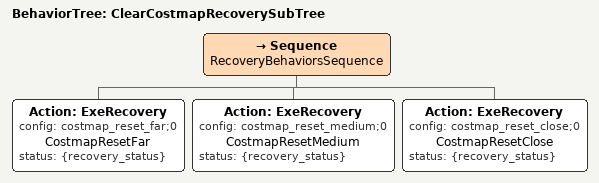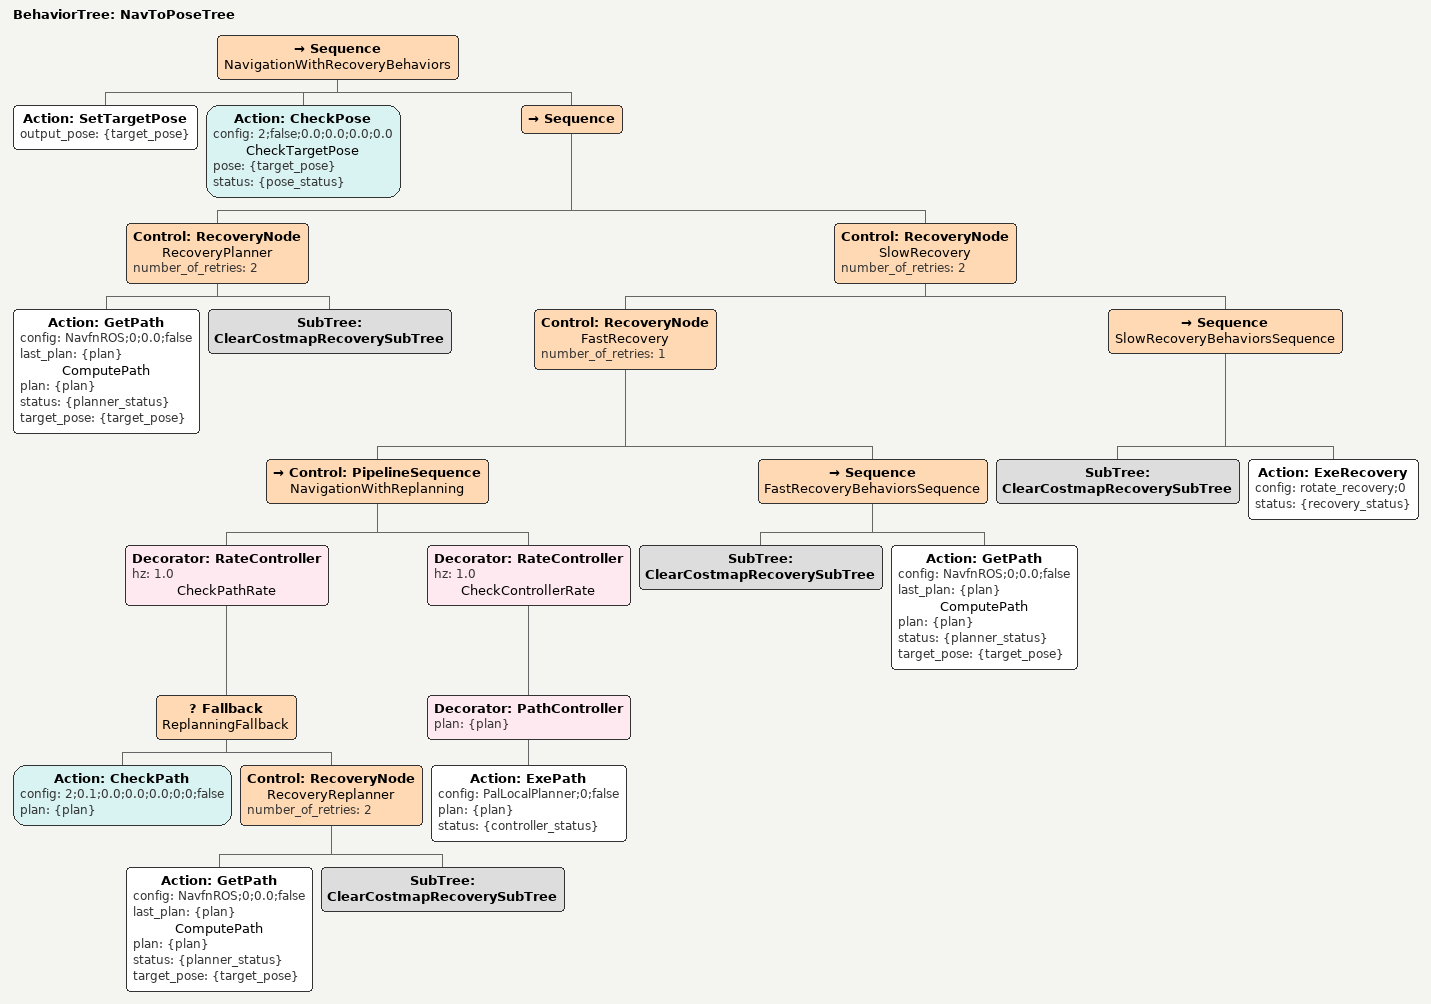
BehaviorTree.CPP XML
<?xml version="1.0"?>
<root main_tree_to_execute="NavToPoseTree">
    <BehaviorTree ID="ClearCostmapRecoverySubTree">
        <Sequence name="RecoveryBehaviorsSequence">
            <Action ID="ExeRecovery" config="costmap_reset_far;0" name="CostmapResetFar" status="{recovery_status}"/>
            <Action ID="ExeRecovery" config="costmap_reset_medium;0" name="CostmapResetMedium" status="{recovery_status}"/>
            <Action ID="ExeRecovery" config="costmap_reset_close;0" name="CostmapResetClose" status="{recovery_status}"/>
        </Sequence>
    </BehaviorTree>
<BehaviorTree ID="NavToPoseTree">
        <Sequence name="NavigationWithRecoveryBehaviors">
            <Action ID="SetTargetPose" output_pose="{target_pose}"/>
            <Action ID="CheckPose" config="2;false;0.0;0.0;0.0;0.0" name="CheckTargetPose" pose="{target_pose}" status="{pose_status}"/>
            <Sequence>
                <Control ID="RecoveryNode" name="RecoveryPlanner" number_of_retries="2">
                    <Action ID="GetPath" config="NavfnROS;0;0.0;false" last_plan="{plan}" name="ComputePath" plan="{plan}" status="{planner_status}" target_pose="{target_pose}"/>
                    <SubTree ID="ClearCostmapRecoverySubTree"/>
                </Control>
                <Control ID="RecoveryNode" name="SlowRecovery" number_of_retries="2">
                    <Control ID="RecoveryNode" name="FastRecovery" number_of_retries="1">
                        <Control ID="PipelineSequence" name="NavigationWithReplanning">
                            <Decorator ID="RateController" hz="1.0" name="CheckPathRate">
                                <Fallback name="ReplanningFallback">
                                    <Action ID="CheckPath" config="2;0.1;0.0;0.0;0.0;0;0;false" plan="{plan}"/>
                                    <Control ID="RecoveryNode" name="RecoveryReplanner" number_of_retries="2">
                                        <Action ID="GetPath" config="NavfnROS;0;0.0;false" last_plan="{plan}" name="ComputePath" plan="{plan}" status="{planner_status}" target_pose="{target_pose}"/>
                                        <SubTree ID="ClearCostmapRecoverySubTree"/>
                                    </Control>
                                </Fallback>
                            </Decorator>
                            <Decorator ID="RateController" hz="1.0" name="CheckControllerRate">
                                <Decorator ID="PathController" plan="{plan}">
                                    <Action ID="ExePath" config="PalLocalPlanner;0;false" plan="{plan}" status="{controller_status}"/>
                                </Decorator>
                            </Decorator>
                        </Control>
                        <Sequence name="FastRecoveryBehaviorsSequence">
                            <SubTree ID="ClearCostmapRecoverySubTree"/>
                            <Action ID="GetPath" config="NavfnROS;0;0.0;false" last_plan="{plan}" name="ComputePath" plan="{plan}" status="{planner_status}" target_pose="{target_pose}"/>
                        </Sequence>
                    </Control>
                    <Sequence name="SlowRecoveryBehaviorsSequence">
                        <SubTree ID="ClearCostmapRecoverySubTree"/>
                        <Action ID="ExeRecovery" config="rotate_recovery;0" status="{recovery_status}"/>
                    </Sequence>
                </Control>
            </Sequence>
        </Sequence>
    </BehaviorTree>
</root>
